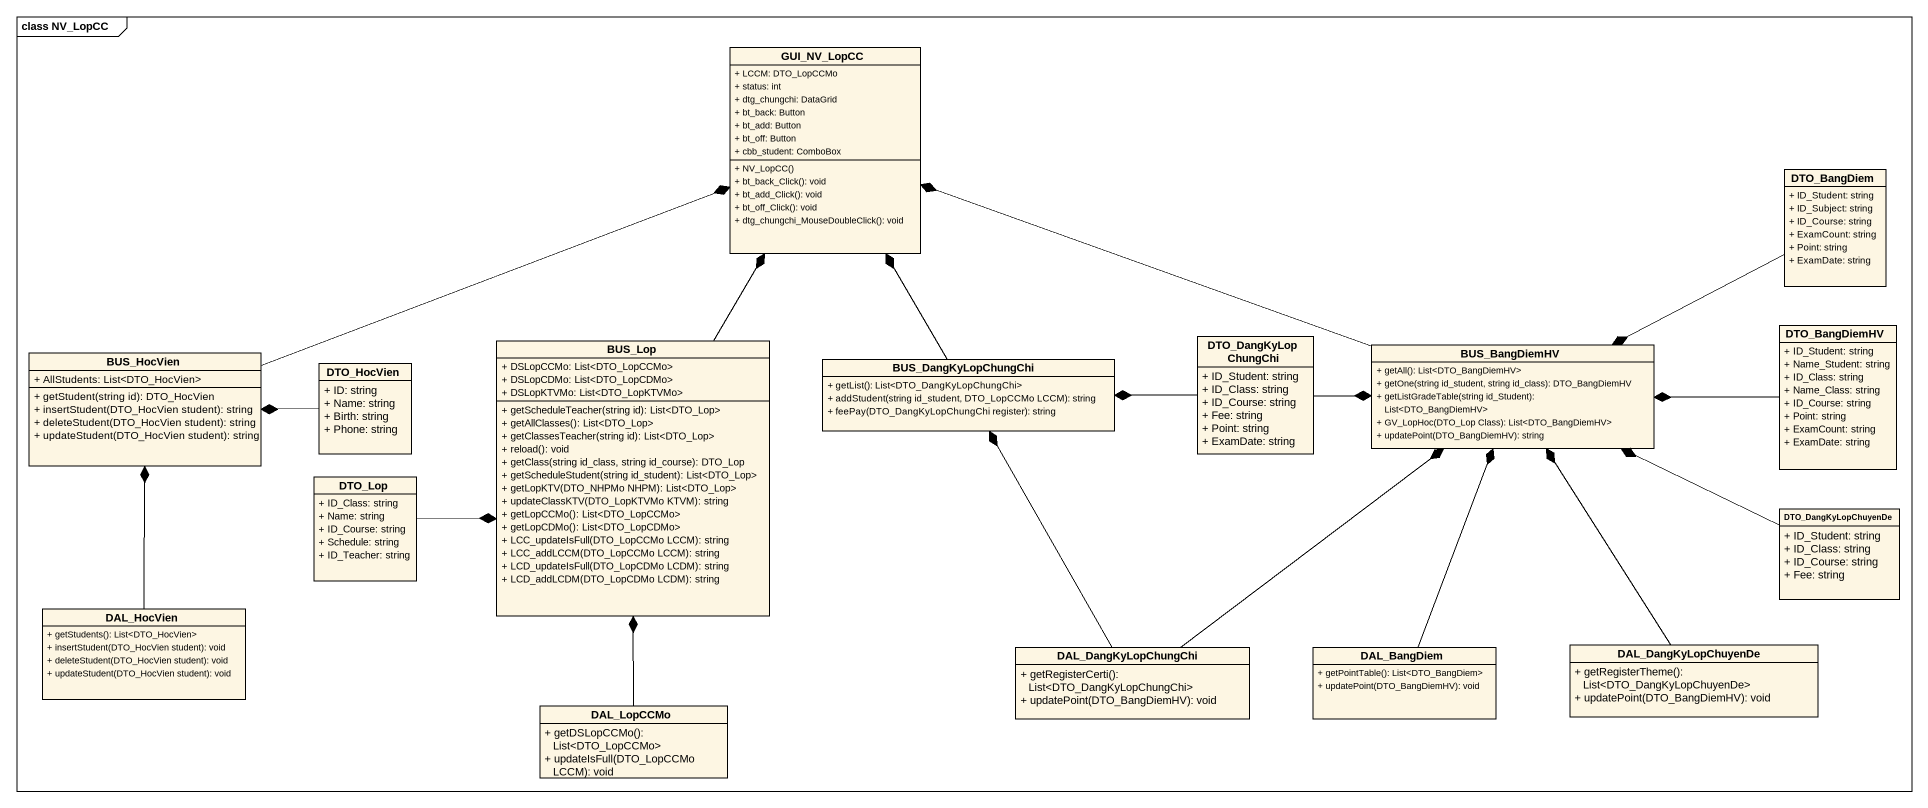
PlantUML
@startuml
mainframe class NV_LopCC
hide circle
hide empty members
skinparam classAttributeIconSize 0
class GUI_NV_LopCC {
  + LCCM: DTO_LopCCMo
  + status: int
  + dtg_chungchi: DataGrid
  + bt_back: Button
  + bt_add: Button
  + bt_off: Button
  + cbb_student: ComboBox
  + NV_LopCC()
  + bt_back_Click(): void
  + bt_add_Click(): void
  + bt_off_Click(): void
  + dtg_chungchi_MouseDoubleClick(): void
}
class DTO_BangDiem {
  + ID_Student: string
  + ID_Subject: string
  + ID_Course: string
  + ExamCount: string
  + Point: string
  + ExamDate: string
}
class DTO_DangKyLopChungChi {
  + ID_Student: string
  + ID_Class: string
  + ID_Course: string
  + Fee: string
  + Point: string
  + ExamDate: string
}
class DTO_BangDiemHV {
  + ID_Student: string
  + Name_Student: string
  + ID_Class: string
  + Name_Class: string
  + ID_Course: string
  + Point: string
  + ExamCount: string
  + ExamDate: string
}
class BUS_HocVien {
  + AllStudents: List<DTO_HocVien>
  + getStudent(string id): DTO_HocVien
  + insertStudent(DTO_HocVien student): string
  + deleteStudent(DTO_HocVien student): string
  + updateStudent(DTO_HocVien student): string
}
class DTO_HocVien {
  + ID: string
  + Name: string
  + Birth: string
  + Phone: string
}
class BUS_Lop {
  + DSLopCCMo: List<DTO_LopCCMo>
  + DSLopCDMo: List<DTO_LopCDMo>
  + DSLopKTVMo: List<DTO_LopKTVMo>
  + getScheduleTeacher(string id): List<DTO_Lop>
  + getAllClasses(): List<DTO_Lop>
  + getClassesTeacher(string id): List<DTO_Lop>
  + reload(): void
  + getClass(string id_class, string id_course): DTO_Lop
  + getScheduleStudent(string id_student): List<DTO_Lop>
  + getLopKTV(DTO_NHPMo NHPM): List<DTO_Lop>
  + updateClassKTV(DTO_LopKTVMo KTVM): string
  + getLopCCMo(): List<DTO_LopCCMo>
  + getLopCDMo(): List<DTO_LopCDMo>
  + LCC_updateIsFull(DTO_LopCCMo LCCM): string
  + LCC_addLCCM(DTO_LopCCMo LCCM): string
  + LCD_updateIsFull(DTO_LopCDMo LCDM): string
  + LCD_addLCDM(DTO_LopCDMo LCDM): string
}
class BUS_DangKyLopChungChi {
  + getList(): List<DTO_DangKyLopChungChi>
  + addStudent(string id_student, DTO_LopCCMo LCCM): string
  + feePay(DTO_DangKyLopChungChi register): string
}
class BUS_BangDiemHV {
  + getAll(): List<DTO_BangDiemHV>
  + getOne(string id_student, string id_class): DTO_BangDiemHV
  + getListGradeTable(string id_Student): List<DTO_BangDiemHV>
  + GV_LopHoc(DTO_Lop Class): List<DTO_BangDiemHV>
  + updatePoint(DTO_BangDiemHV): string
}
class DTO_Lop {
  + ID_Class: string
  + Name: string
  + ID_Course: string
  + Schedule: string
  + ID_Teacher: string
}
class DTO_DangKyLopChuyenDe {
  + ID_Student: string
  + ID_Class: string
  + ID_Course: string
  + Fee: string
}
class DAL_HocVien {
  + getStudents(): List<DTO_HocVien>
  + insertStudent(DTO_HocVien student): void
  + deleteStudent(DTO_HocVien student): void
  + updateStudent(DTO_HocVien student): void
}
class DAL_DangKyLopChungChi {
  + getRegisterCerti(): List<DTO_DangKyLopChungChi>
  + updatePoint(DTO_BangDiemHV): void
}
class DAL_BangDiem {
  + getPointTable(): List<DTO_BangDiem>
  + updatePoint(DTO_BangDiemHV): void
}
class DAL_DangKyLopChuyenDe {
  + getRegisterTheme(): List<DTO_DangKyLopChuyenDe>
  + updatePoint(DTO_BangDiemHV): void
}
class DAL_LopCCMo {
  + getDSLopCCMo(): List<DTO_LopCCMo>
  + updateIsFull(DTO_LopCCMo LCCM): void
}
DTO_BangDiem -left-* BUS_BangDiemHV
DTO_DangKyLopChungChi -left-* BUS_DangKyLopChungChi
DTO_DangKyLopChungChi -right-* BUS_BangDiemHV
DTO_BangDiemHV -left-* BUS_BangDiemHV
BUS_HocVien -right-* GUI_NV_LopCC
DTO_HocVien -left-* BUS_HocVien
BUS_Lop -up-* GUI_NV_LopCC
BUS_DangKyLopChungChi -up-* GUI_NV_LopCC
BUS_BangDiemHV -left-* GUI_NV_LopCC
DTO_Lop -right-* BUS_Lop
DTO_DangKyLopChuyenDe -left-* BUS_BangDiemHV
DAL_HocVien -up-* BUS_HocVien
DAL_DangKyLopChungChi -up-* BUS_DangKyLopChungChi
DAL_DangKyLopChungChi -up-* BUS_BangDiemHV
DAL_BangDiem -up-* BUS_BangDiemHV
DAL_DangKyLopChuyenDe -up-* BUS_BangDiemHV
DAL_LopCCMo -up-* BUS_Lop
@enduml
